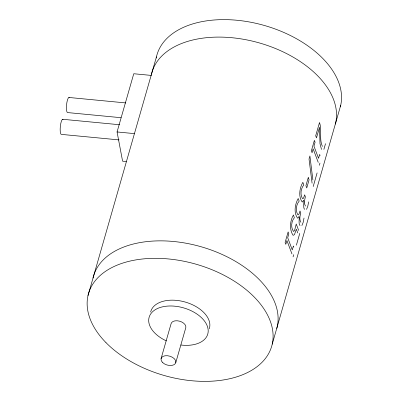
<?xml version="1.0" encoding="UTF-8"?>
<svg xmlns="http://www.w3.org/2000/svg" width="401" height="401" viewBox="0 0 401 401"><rect width="100%" height="100%" fill="white"/><g stroke="black" fill="none" stroke-linecap="round" stroke-linejoin="round"><path stroke-width="0.6" d="M304.023 218.019L303.126 222.55L301.878 225.573M308.655 201.853L307.757 206.385L306.514 209.407M325.507 143.663L323.878 149.398M126.3 161.538L122.596 161.182L117.067 131.954L133.759 73.739L151.438 75.433M88.014 295.537L156.455 56.842M161.062 358.654L171.082 323.722A7.624 4.632 16 0 1 179.468 321.146A7.624 4.632 16 0 1 185.818 327.612L175.798 362.544M293.066 256.896L293.707 254.65M296.379 245.206L299.763 233.392M313.196 186.555L317.111 172.891M319.331 165.302L319.973 163.062M272.224 344.158L340.67 105.463M68.857 97.468L125.799 102.932M121.027 117.699L67.799 112.591A7.624 1.769 -84.5 0 1 66.581 104.711A7.624 1.769 -84.5 0 1 69.313 97.553M62.606 119.272L119.543 124.736M117.067 131.954L134.355 133.613M119.107 139.914L61.548 134.395A7.624 1.769 -84.5 0 1 60.33 126.51A7.624 1.769 -84.5 0 1 63.062 119.358M305.537 206.129C303.737 203.417 304.615 199.788 305.392 196.861L304.63 194.831L303.707 197.723L303.101 198.65L302.454 198.595C299.998 194.43 300.765 188.56 303.813 184.911L302.845 182.335C299.607 188.004 298.204 196.405 302.138 201.939L302.534 201.934C305.457 196.325 302.299 208.139 304.69 209.367M300.9 222.294C299.101 219.583 299.978 215.954 300.755 213.026L299.993 211.001L299.071 213.888L298.469 214.821L297.818 214.766C295.362 210.595 296.128 204.731 299.176 201.076L298.209 198.5C294.971 204.169 293.567 212.57 297.502 218.104L297.898 218.099C300.82 212.49 297.662 224.304 300.053 225.532M322.429 146.44C318.93 138.987 322.168 130.079 319.507 122.505L315.697 135.794L316.479 137.884L319.517 127.297L319.998 143.708L321.492 149.453M320.083 155.528L319.667 154.42L318.544 158.325L313.963 146.124L315.081 142.22L314.384 140.36L311.377 150.861L312.073 152.716L313.166 148.901L318.229 162.375M298.665 230.465L296.244 224.019L294.54 230.535L293.532 231.472C290.65 227.688 291.266 221.362 294.339 217.753L293.427 214.971C290.028 220.906 289.296 229.041 292.85 235.036L293.402 235.282L294.484 234.59L296.344 229.202L297.758 232.971M293.818 247.116L293.402 246.008L292.284 249.913L287.702 237.713L288.82 233.808L288.124 231.948L285.111 242.45L285.808 244.309L286.905 240.49L291.968 253.963M312.093 183.212L309.031 159.042L309.913 155.964L312.885 180.034M151.448 74.31A95.298 57.879 16 0 1 257.257 42.351A95.298 57.879 16 0 1 335.376 124.094M93.022 278.073A95.298 57.879 16 0 1 199.307 246.244A95.298 57.879 16 0 1 276.79 328.439M150.646 312.068A30.496 18.521 16 0 1 185.157 302.023A30.496 18.521 16 0 1 209.262 328.785M156.21 58.025A95.298 57.879 16 0 1 261.312 24.631A95.298 57.879 16 0 1 340.384 106.631M166.335 340.88A30.496 18.521 16 0 1 157.192 308.65A30.496 18.521 16 0 1 205.367 322.309A30.496 18.521 16 0 1 180.951 345.025M308.254 177.583L305.913 185.738L306.745 187.954L309.086 179.798L308.254 177.583M105.974 342.624A95.298 57.879 16 0 0 265.788 357.958A95.298 57.879 16 0 0 168.59 258.961A95.298 57.879 16 0 0 105.974 342.624M162.5 362.419A7.624 4.632 16 0 0 175.287 363.647A7.624 4.632 16 0 0 167.513 355.727A7.624 4.632 16 0 0 162.5 362.419"/></g></svg>
